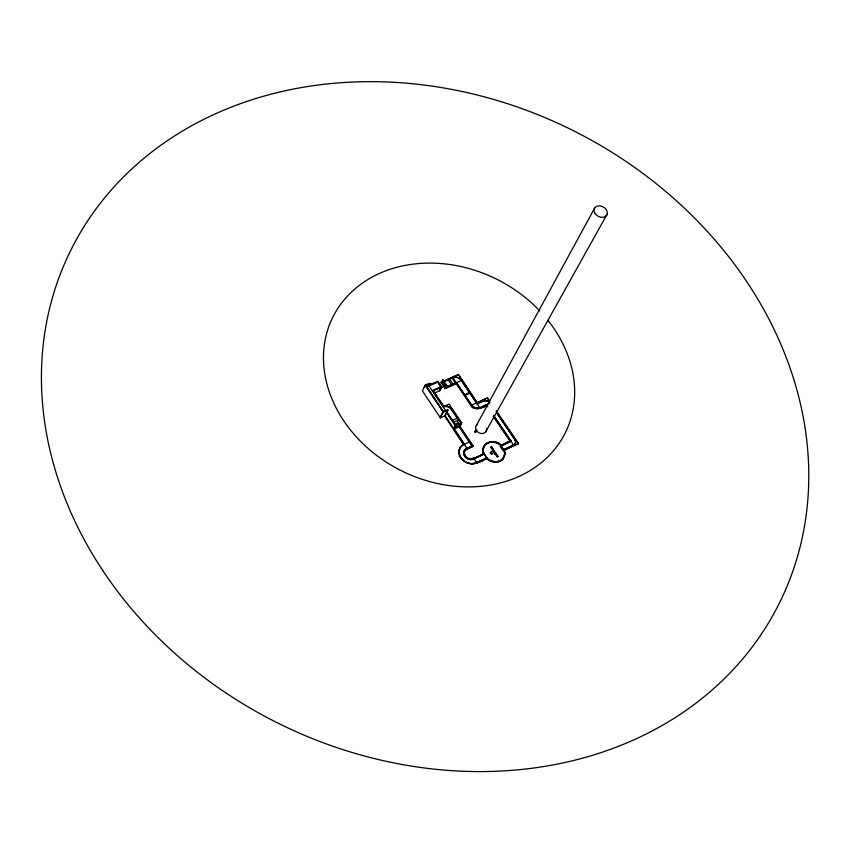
<?xml version="1.0" encoding="UTF-8"?>
<svg xmlns="http://www.w3.org/2000/svg" width="851" height="851" viewBox="0 0 851 851"><rect width="100%" height="100%" fill="white"/><g stroke="black" fill="none" stroke-linecap="round" stroke-linejoin="round"><path stroke-width="1.28" d="M486.495 458.381C490.687 462.731 498.782 463.795 503.005 458.976C498.643 463.859 490.612 461.965 486.57 458.444C479.198 463.955 466.795 467.008 460.848 457.881C456.668 456.402 461.646 442.743 459.157 449.849M440.063 417.341L442.892 411.778L447.647 409.629L448.009 410.171L444.594 415.99L463.625 444.488L453.636 429.181L454.2 428.915L464.295 444.041L462.008 445.658A11.542 9.733 29.4 0 0 460.327 456.561A11.542 9.733 29.4 0 0 471.05 463.625L473.901 463.497L486.91 458.146C480.507 461.487 472.401 466.391 465.316 461.785C461.221 459.317 458.317 454.519 459.263 449.658M459.902 426.287L459.274 426.585L472.156 445.818L465.22 449.402A6.585 5.553 29.4 0 0 465.189 456.998A6.585 5.553 29.4 0 0 473.496 459.104L484.059 453.966L483.325 453.774C478.57 456.476 468.252 463.072 464.71 454.945C463.167 449.434 468.295 448.732 473.252 446.222L459.902 426.287L461.721 422.873L449.051 403.991L443.126 407.001A6.276 5.244 27.2 0 1 451.519 409.671L457.232 418.181A1.734 0.808 65.7 0 1 457.71 420.394A1.638 0.755 65.6 0 0 458.402 422.787L460.008 425.192L454.934 427.521M470.997 463.859L473.964 463.763M483.325 453.774C478.773 442.999 495.867 437.148 501.526 445.86M496.303 410.927L518.493 443.573L504.377 450.062L505.005 454.455L502.898 459.157M444.85 381.514C439.659 386.003 441.605 379.897 443.318 380.397A9.935 3.181 -34.1 0 0 445.679 380.769L449.711 379.355L452.998 384.216L456.423 382.556L471.582 404.991A6.223 5.159 28.3 0 0 479.911 407.64C479.262 410.427 472.326 408.203 470.922 405.438L456.285 383.407L471.029 405.236C472.933 414.341 498.409 400.31 480.198 408.427M441.403 383.035L442.839 379.844L446.605 385.29A9.946 3.149 -34.1 0 0 448.956 385.641L451.573 384.854L448.286 379.982L453.211 377.525A6.202 5.117 27 0 1 461.029 379.557L461.316 380.557L444.679 387.907L442.839 379.844L444.69 387.928M444.86 387.556L446.126 384.737L446.509 385.141M475.72 431.468L475.209 432.542L476.805 431.138L476.677 429.946L474.592 431.319L474.656 431.872L475.709 431.489L475.209 431.904M445.786 410.98L429.032 385.939L429.904 383.131L425.149 385.226L422.415 390.875L440.424 417.884L444.594 415.99M425.723 385.333L443.456 411.863L425.723 385.333L424.926 385.684L426.011 385.758A10.786 3.478 -34 0 0 429.032 385.939M439.68 390.737L441.212 386.567L432.319 390.854L440.988 387.014A1.904 0.606 -34 0 1 441.988 387.311L439.68 390.737L433.861 393.322M438.222 381.939L437.691 382.11L440.988 387.014L437.552 381.397L437.691 382.11L426.659 386.982M458.423 374.461L477.134 402.736L458.423 374.461L441.009 382.439L445.105 388.535L456.179 383.62M439.371 390.269L441.212 386.567M445.105 388.535L456.285 383.407M440.424 417.884L443.254 412.32L448.009 410.171M489.07 403.619L479.804 407.842L461.316 380.557L461.933 380.28M462.05 379.801L461.412 380.354L477.283 404.129L483.857 401.002A4.691 3.883 28.8 0 1 489.75 402.534M446.807 412.512L445.158 415.735L449.817 422.702M451.519 409.671L451.753 409.235A6.276 5.244 27.2 0 0 443.35 406.565L432.542 390.418M453.636 429.181L455.391 425.84L446.424 412.427M458.955 427.181L461.721 422.873M470.922 405.438L471.582 404.991M471.571 406.055L471.22 405.172M483.857 401.002L483.751 401.193A4.691 3.883 28.8 0 1 489.644 402.725M477.134 402.736L487.442 397.906L489.655 401.161M486.261 404.895L487.836 406.842M476.379 425.447L594.796 207.772M473.252 446.222L466.688 449.445L466.22 448.743L472.156 445.818M464.423 453.477C466.199 462.806 478.496 457.232 483.432 453.583L482.783 449.424M466.688 449.445L466.327 448.541L465.327 449.2A6.585 5.553 29.4 0 0 465.295 456.796A6.585 5.553 29.4 0 0 473.603 458.902L484.059 453.966L483.389 451.775A11.148 9.35 30.4 0 1 487.283 443.265M485.666 431.893L607.167 214.154M473.656 458.338L476.656 462.54M484.964 444.562C488.591 440.775 497.027 440.903 501.069 445.403L510.206 440.946L493.452 416.277M476.783 463.082L476.624 462.487M490.761 447.307L491.612 446.775L493.463 449.519L492.431 450.381L494.974 454.168L496.016 453.338L497.909 456.455L497.165 456.817L490.761 447.307L491.612 446.775M492.431 450.381L493.463 449.519M493.665 415.426L511.153 441.18L501.313 445.818L500.537 444.552M495.92 453.498L494.984 454.179L496.016 453.338M501.069 445.403L510.206 440.946M501.356 445.796L500.197 445.009A11.148 9.35 30.4 0 0 489.57 442.467L487.176 443.445A11.148 9.35 30.4 0 0 483.283 451.966L483.953 454.157L487.549 458.955A11.148 9.35 30.4 0 0 498.239 461.487L500.739 460.295A11.148 9.35 30.4 0 0 504.569 451.753M505.005 454.455L503.888 449.573L513.685 444.924A4.691 3.904 30.8 0 0 514.855 439.435L496.665 412.629M511.153 441.18L500.218 446.477L502.76 450.243L513.685 444.924L514.036 445.477L504.271 450.253M518.493 443.573L513.93 445.669L513.578 445.116A4.691 3.904 30.8 0 0 514.749 439.627L515.376 439.318M518.387 443.765L518.142 443.02M460.146 447.381L463.508 443.967L462.104 445.467M462.008 445.658L469.263 441.871M497.165 456.817L498.005 456.296M476.517 462.667L486.793 457.806L484.251 454.019L487.655 458.763A11.148 9.35 30.4 0 0 498.346 461.295M492.612 450.062L493.357 449.7M514.749 439.627L496.558 412.82M487.176 443.445L488.719 442.818M463.444 443.871L464.008 443.605M466.22 448.743L472.05 446.02L459.168 426.787M455.147 425.84L459.2 423.989M486.378 404.693L479.804 407.842A6.223 5.159 28.3 0 1 471.475 405.193L453.019 377.897A6.202 5.117 27 0 1 461.306 380.546M446.445 411.969L452.147 420.5L457.232 418.181M453.647 422.245L457.71 420.394M455.349 424.181L458.402 422.787M471.103 405.363L476.464 402.927M477.241 402.534L487.442 397.906M464.433 394.779L469.422 392.534M464.912 395.492L469.912 393.236M461.476 380.248L462.082 379.971M444.456 380.918L458.242 374.834M443.818 381.673L453.211 377.525M441.52 387.035L433.35 390.662L443.85 406.342M430.191 383.556L425.436 385.652L424 387.599M437.552 381.397L428.893 385.216L437.839 381.822M456.317 382.759L455.498 383.11L452.211 378.248M487.293 443.254L489.676 442.275A11.148 9.35 30.4 0 1 500.303 444.818M487.336 398.098L489.548 401.353M496.197 411.118L518.036 443.211M493.665 415.799L513.951 445.658M493.346 416.479L510.089 441.148M501.239 445.998L503.888 449.573L504.462 451.934A11.148 9.35 30.4 0 1 500.622 460.487L499.08 461.125M491.506 446.956L497.909 456.455M493.176 450.03L495.718 453.806M441.19 382.078L441.584 382.663M444.796 387.726L445.211 388.333M441.988 387.311L438.414 381.993A1.904 0.606 -34 0 0 437.403 381.684M451.753 409.235L461.082 423.16M473.135 446.424L459.795 426.489L454.094 429.106L455.955 425.574L446.988 412.171M425.149 385.226L443.254 412.32M450.477 423.702L451.211 424.787M451.934 425.872L466.954 448.36M452.147 420.5A1.745 0.798 65.7 0 1 452.668 421.713M548.108 320.55A129.831 106.981 26.5 0 1 470.656 486.878A129.831 106.981 26.5 0 1 329.731 324.157A129.831 106.981 26.5 0 1 539.789 310.934M486.506 428.234A5.808 4.851 29.2 0 1 483.474 433.308A5.808 4.851 29.2 0 1 476.794 431.149L476.358 430.542A5.893 4.925 29.2 0 1 477.294 424.521M491.41 451.87L490.155 452.466L491.421 454.36L492.686 453.764L491.41 451.87M102.78 570.553A395.789 330.996 26.6 0 0 766.506 626.166A395.789 330.996 26.6 0 0 406.033 83.153A395.789 330.996 26.6 0 0 102.78 570.553M595.009 213.42A7.021 5.308 28.6 0 0 606.561 215.399A7.021 5.308 28.6 0 0 600.444 205.963A7.021 5.308 28.6 0 0 595.009 213.42"/></g></svg>
